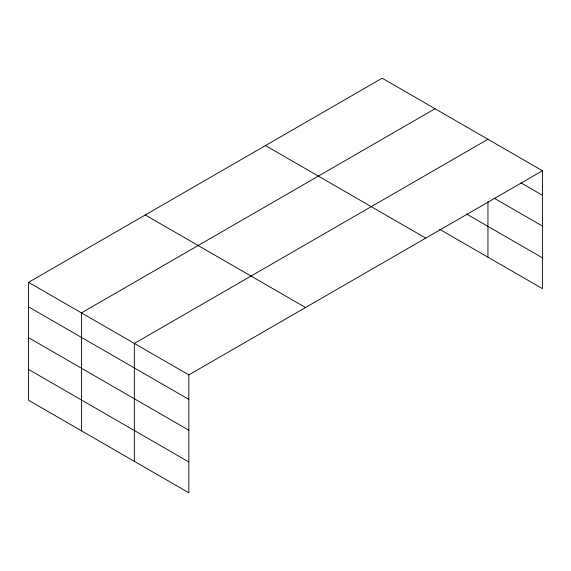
<?xml version="1.0" encoding="UTF-8"?>
<svg xmlns="http://www.w3.org/2000/svg" width="571" height="571" viewBox="0 0 571 571"><rect width="100%" height="100%" fill="white"/><g stroke="black" fill="none" stroke-linecap="round" stroke-linejoin="round"><path stroke-width="0.86" d="M542.45 170.743L382.156 78.198L28.55 282.345L28.55 400.257L188.844 492.802L188.844 374.89L542.45 170.743L542.45 288.655L439.649 229.306M435.052 108.733L81.446 312.887L81.446 430.798M487.948 139.274L134.349 343.428L134.349 461.339M520.959 182.848L542.45 195.261M494.086 198.158L542.45 226.08M466.486 213.975L542.45 257.835M265.465 145.562L425.759 238.114M145.241 214.974L305.535 307.526M28.55 282.345L188.844 374.89M28.55 306.863L188.844 399.407M28.55 337.682L188.844 430.227M28.55 369.437L188.844 461.982M487.948 201.67L487.948 257.186"/></g></svg>
